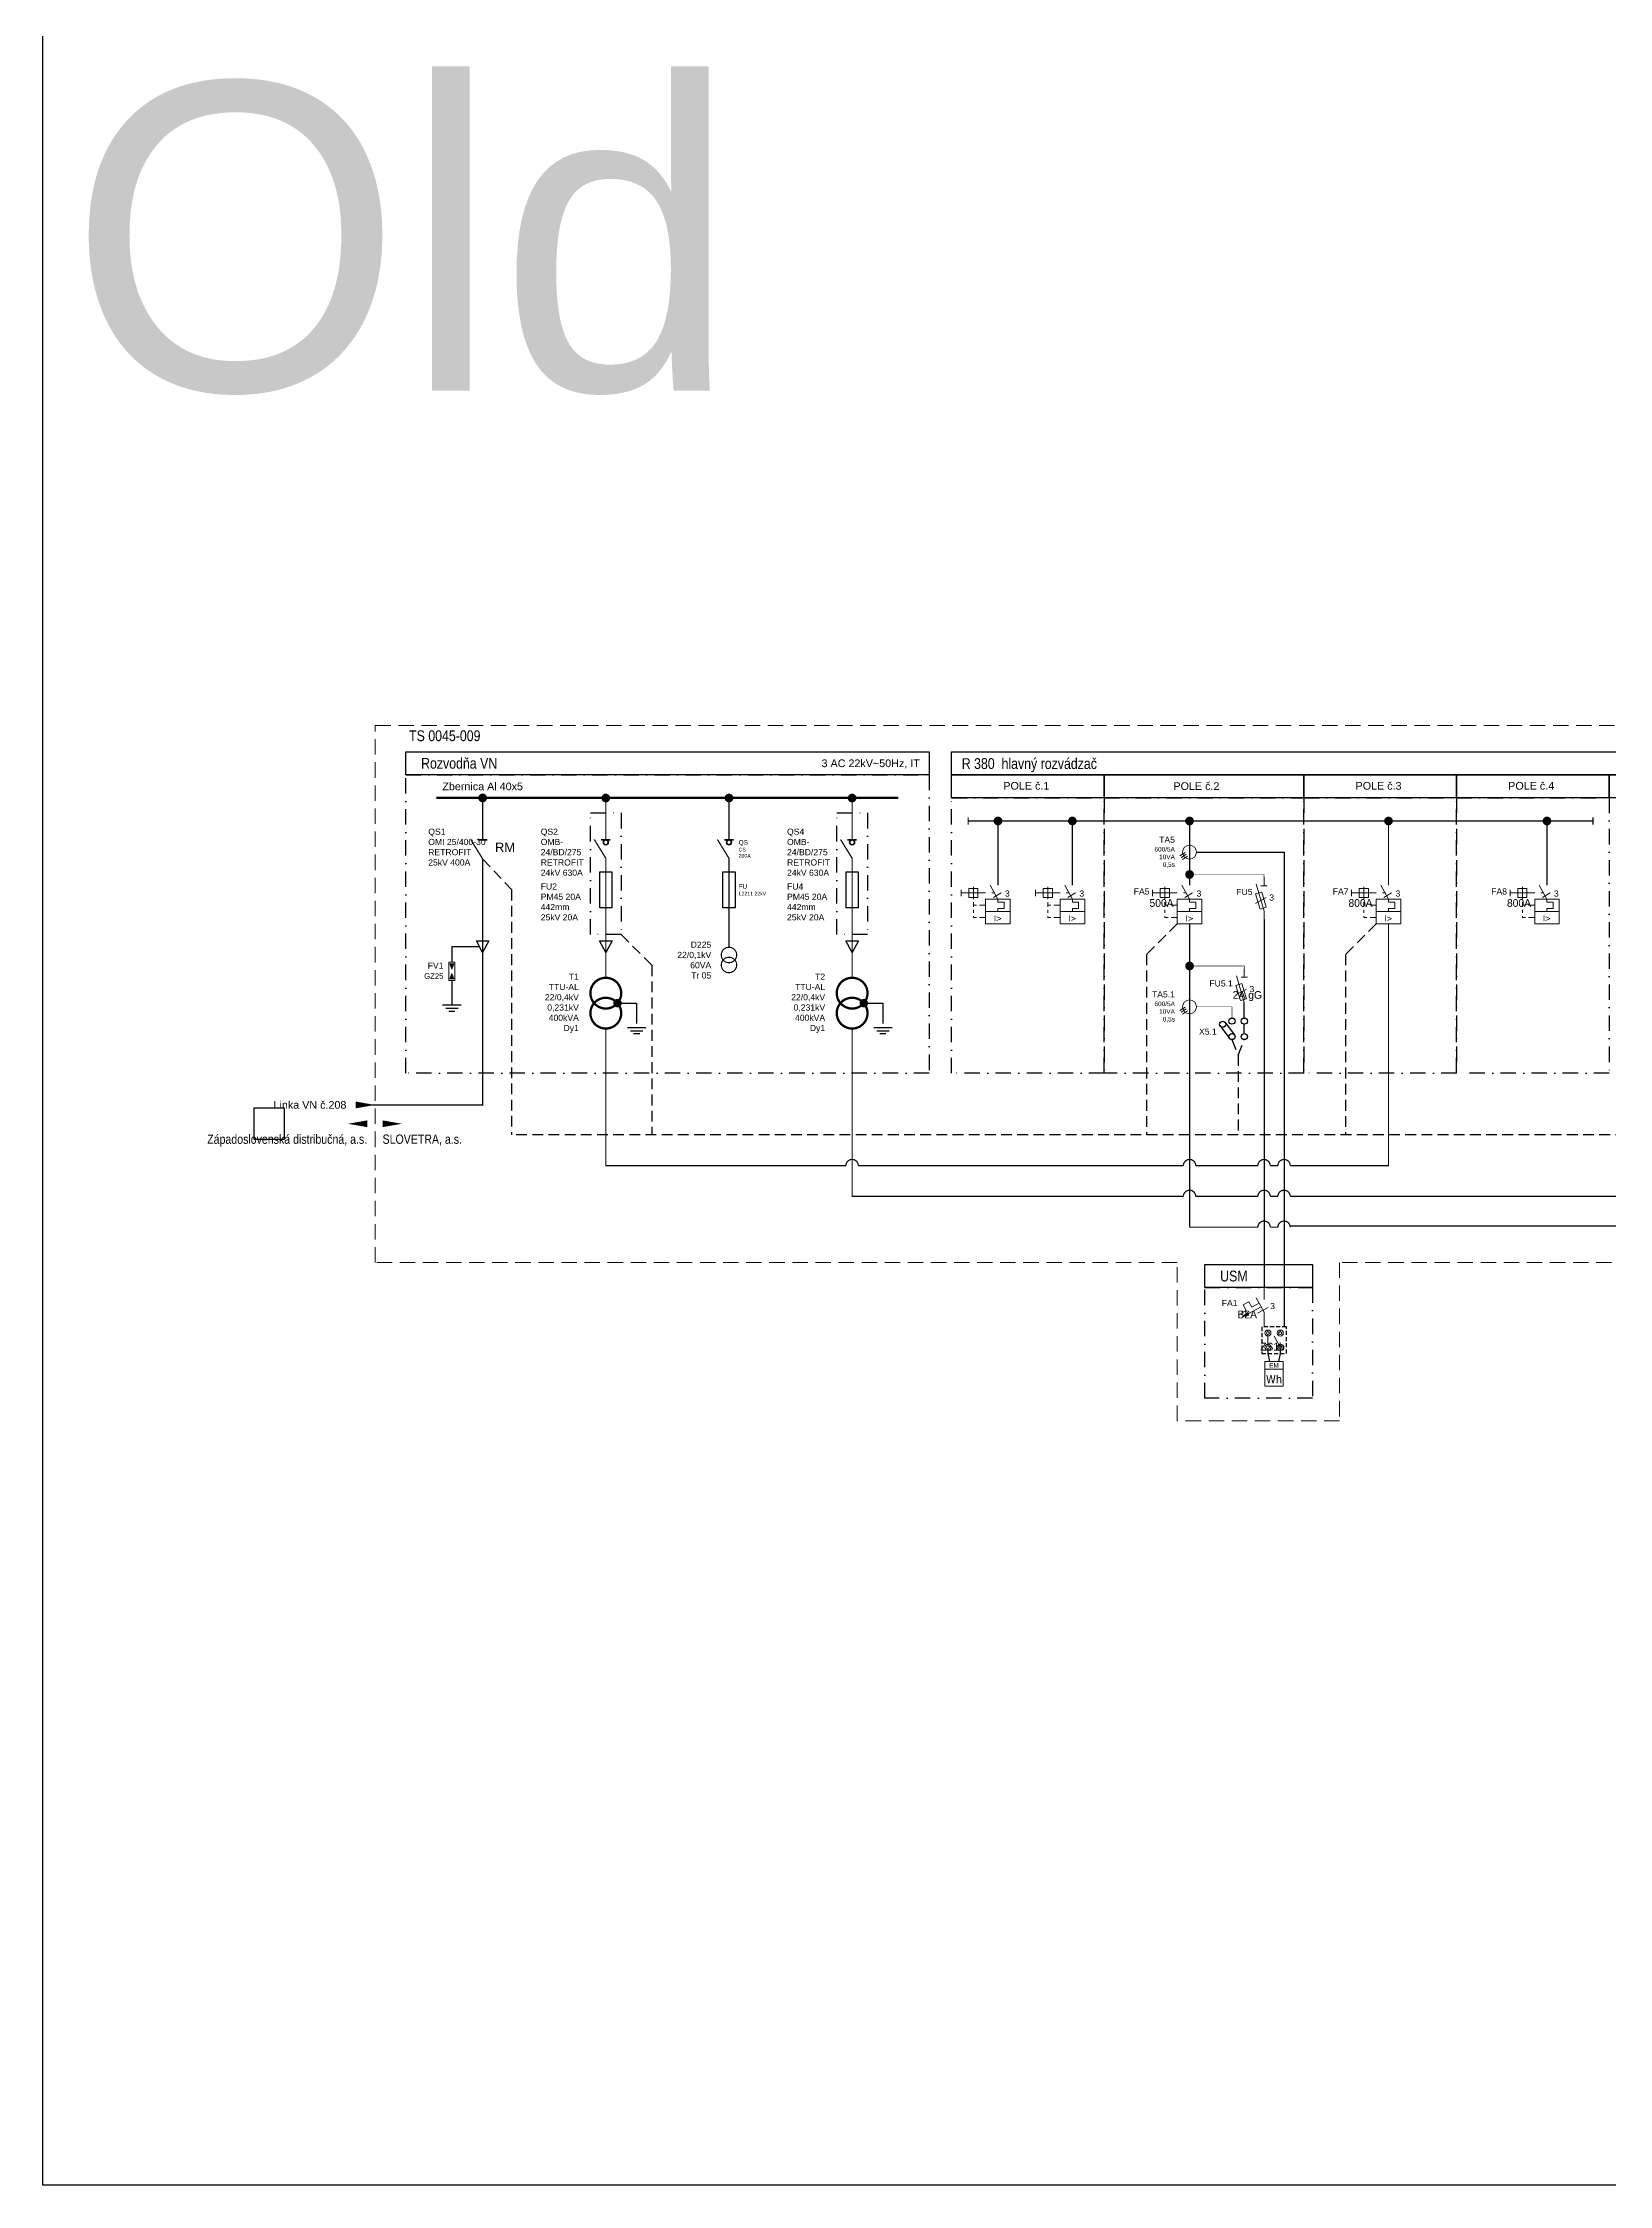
# Model space of a CAD drawing. Header units: millimetres. Extents: x -612 to 6794, y -5043 to 2163.
# Drawn here: x -435 to 74, y 755 to 1451 of the extents above; entities that cross this region are included whole.
import ezdxf
from ezdxf.enums import TextEntityAlignment as Align

# ---------------------------------------------------------------- set-up
doc = ezdxf.new("R2018")
doc.units = ezdxf.units.MM
doc.header["$MEASUREMENT"] = 0
for name, pattern in [('EPL_DASH2', [1, 0.66, -0.34]), ('EPL_DASHLONGDOT', [1, 0.66, -0.12, 0.1, -0.12]), ('S_DIVIDE', [8.5, 4, -1.5, 0, -1.5, 0, -1.5]), ('ČERCHOVANÁ', [1, 0.5, -0.25, 0, -0.25]), ('ČÁRKOVANÁ', [0.75, 0.5, -0.25])]:
    doc.linetypes.add(name, pattern=pattern)
doc.layers.get('Defpoints').update_dxf_attribs({"color": 250})
for name, color, linetype in [('10kV', 34, 'Continuous'), ('22kV', 34, 'Continuous'), ('400V', 7, 'Continuous'), ('Elektro rozvod NN', 7, 'S_DIVIDE'), ('ENV-Káble', 7, 'Continuous'), ('EV-Káble', 7, 'Continuous'), ('LEGRAND', 7, 'Continuous'), ('Pístroj_OZN', 230, 'Continuous'), ('RS', 40, 'Continuous')]:
    doc.layers.add(name, color=color, linetype=linetype)
doc.layers.add('EPLAN100', color=7, linetype='Continuous', lineweight=50)
doc.layers.add('Prístroj', color=7, linetype='Continuous', lineweight=13)
doc.styles.get("Standard").update_dxf_attribs({"font": 'arial.ttf'})
doc.styles.add('styl2', font='ARIALN.TTF', dxfattribs={"width": 0.85})
doc.styles.add('Tahoma', font='tahoma.ttf')

# ---------------------------------------------------------------- blocks, each defined once
blk = doc.blocks.new('Výkonový istič')
at = {"layer": 'Prístroj', "color": 0, "ltscale": 4}
for p, q in [((0, -3.5), (0, 0)), ((-12, -5), (-12, -7)), ((-12, -6), (-10.5, -6)), ((-10.5, -6), (-4, -6)), ((-8, -4), (-8, -8)), ((-2.5, -3.5), (0, -8)), ((-2, -6), (-1, -6)), ((-1.5, -7.5), (1, -6)), ((-8, -9), (-8, -10)), ((-8, -10), (-7, -10)), ((-8, -10), (-8, -10.5)), ((-8, -11.5), (-8, -12.5)), ((-8, -13.5), (-8, -14)), ((-6, -10), (-4, -10)), ((-7, -14), (-8, -14)), ((-6, -14), (-4, -14))]:
    blk.add_line(p, q, dxfattribs=at)
for points in [[(-9.5, -7.5), (-6.5, -7.5), (-6.5, -4.5), (-9.5, -4.5)], [(-4, -12), (4, -12), (4, -8), (-4, -8)], [(-4, -16), (4, -16), (4, -12), (-4, -12)]]:
    blk.add_lwpolyline(points, close=True, dxfattribs=at)
blk.add_lwpolyline([(0, -8), (0, -9), (2, -9), (2, -11), (0, -11), (0, -12)], dxfattribs=at)
at = {"lineweight": 30, "flags": 104}
blk.add_attdef('POPIS', text='', height=1.8, dxfattribs=at).set_placement((-13, -5), align=Align.TOP_RIGHT)
at = {"color": 0}
blk.add_attdef('POCET_POLOV', (2.26309, -7.17774), '', height=2, dxfattribs=at)
at = {"layer": 'Prístroj', "color": 0, "style": 'Tahoma'}
blk.add_text('I>', height=1.9629, dxfattribs=at).set_placement((0, -14.19629), align=Align.MIDDLE_CENTER)
at = {"layer": 'Pístroj_OZN'}
blk.add_attdef('OZNACENIE', text='', height=2, dxfattribs=at).set_placement((-13, -3.5), align=Align.RIGHT)
blk = doc.blocks.new('VN MTP')
at = {"layer": '10kV', "color": 0, "lineweight": 13}
for p, q in [((-3.13, -1.15), (-1.46, -0.06)), ((-2.72, -1.78), (-1.05, -0.68)), ((-2.31, -2.41), (-0.64, -1.31))]:
    blk.add_line(p, q, dxfattribs=at)
blk.add_circle((0, 0), 2.25, dxfattribs=at)
blk = doc.blocks.new('Poistkový odpojovač')
at = {"layer": 'Prístroj', "color": 0, "linetype": 'Continuous', "ltscale": 4}
for p, q in [((0, 0), (0, -2.75)), ((-2.73, -8.51), (0.7, -6.57)), ((-2.57, -2.23), (0, -10.97)), ((-1.03, -2.75), (1.03, -2.75)), ((0, -10.97), (0, -13.72))]:
    blk.add_line(p, q, dxfattribs=at)
blk.add_lwpolyline([(-1.27, -10.31), (0.71, -9.73), (-0.76, -4.8), (-2.73, -5.38)], close=True, dxfattribs=at)
at = {"color": 0}
blk.add_attdef('POCET_POLOV', text='', height=2, dxfattribs=at).set_placement((1.7, -6.57), align=Align.MIDDLE_LEFT)
at = {"lineweight": 30, "flags": 104}
blk.add_attdef('POPIS', text='', height=1.8, dxfattribs=at).set_placement((-3.73, -7.23), align=Align.TOP_RIGHT)
at = {"layer": 'Pístroj_OZN'}
blk.add_attdef('OZNACENIE', text='', height=2, dxfattribs=at).set_placement((-3.73, -5.73), align=Align.RIGHT)
blk = doc.blocks.new('Elektromer')
at = {"layer": 'Prístroj', "color": 0, "linetype": 'Continuous', "ltscale": 4}
blk.add_line((-3, -3.5), (3, -3.5), dxfattribs=at)
blk.add_lwpolyline([(-3, -9), (3, -9), (3, -1), (-3, -1)], close=True, dxfattribs=at)
at = {"lineweight": 30, "flags": 104}
blk.add_attdef('POPIS', text='', height=1.8, dxfattribs=at).set_placement((-4, -5), align=Align.TOP_RIGHT)
at = {"layer": 'Prístroj', "style": 'Tahoma'}
blk.add_text('Wh', height=2.72625, dxfattribs=at).set_placement((0, -6.772625), align=Align.MIDDLE_CENTER)
at = {"layer": 'Pístroj_OZN'}
blk.add_attdef('OZNACENIE', text='', height=2, dxfattribs=at).set_placement((-4, -3.5), align=Align.RIGHT)
blk = doc.blocks.new('Istič')
at = {"layer": 'Prístroj', "linetype": 'Continuous', "ltscale": 4}
blk.add_hatch(color=0, dxfattribs=at).paths.add_polyline_path([(-6.97, -9.55), (-5.41, -8.11), (-4.92, -9.02)], flags=0)
at = {"layer": 'Prístroj', "color": 0, "linetype": 'Continuous'}
for p, q in [((0, 0), (0, -3.89)), ((0, -8), (0, -12.8))]:
    blk.add_line(p, q, dxfattribs=at)
at = {"layer": 'Prístroj', "color": 0, "linetype": 'Continuous', "ltscale": 4}
for p, q in [((-6.8, -5.61), (-4.99, -4.62)), ((-5.81, -7.41), (-6.8, -5.61)), ((-0.96, -6.26), (-5.17, -8.57)), ((-4.99, -4.62), (-4, -6.42)), ((-1.6, -5.11), (-4, -6.42)), ((0, -8), (-2.57, -3.37)), ((-2.07, -8.37), (1.36, -6.43)), ((-7.61, -8.4), (-5.81, -7.41)), ((-6.97, -9.55), (-5.41, -8.11)), ((-4.92, -9.02), (-6.97, -9.55)), ((-6.97, -9.55), (-6.97, -9.55)), ((-5.41, -8.11), (-4.92, -9.02))]:
    blk.add_line(p, q, dxfattribs=at)
at = {"color": 0}
blk.add_attdef('POCET_POLOV', text='', height=2, dxfattribs=at).set_placement((2, -6), align=Align.MIDDLE_LEFT)
at = {"lineweight": 30, "flags": 104}
blk.add_attdef('POPIS', text='', height=1.8, dxfattribs=at).set_placement((-8.61, -7.5), align=Align.TOP_RIGHT)
at = {"layer": 'Pístroj_OZN'}
blk.add_attdef('OZNACENIE', text='', height=2, dxfattribs=at).set_placement((-8.61, -6), align=Align.RIGHT)
blk = doc.blocks.new('SS2')
at = {"layer": 'Prístroj', "color": 0, "ltscale": 4}
for p, q in [((0, 1), (0, 0.5)), ((0, -4.1), (0, -0.5)), ((0, -5.1), (0, -5.6))]:
    blk.add_line(p, q, dxfattribs=at)
at = {"layer": 'Prístroj', "color": 0}
for centre, radius in [((0, 0), 1), ((0, 0), 0.5), ((0, -4.6), 1), ((0, -4.6), 0.5)]:
    blk.add_circle(centre, radius, dxfattribs=at)
at = {"lineweight": 30, "flags": 104}
blk.add_attdef('POPIS', text='', height=1.8, dxfattribs=at).set_placement((-3.73, -2.93), align=Align.TOP_RIGHT)
at = {"layer": 'Pístroj_OZN'}
blk.add_attdef('OZNACENIE', text='', height=2, dxfattribs=at).set_placement((-3.73, -1.43), align=Align.RIGHT)
blk = doc.blocks.new('SS1')
at = {"layer": 'Prístroj', "color": 0, "ltscale": 4}
for p, q in [((0, 1), (0, 0.5)), ((-0.24, -4.16), (-2, -1)), ((0, -5.1), (0, -5.6))]:
    blk.add_line(p, q, dxfattribs=at)
at = {"layer": 'Prístroj', "color": 0}
for centre, radius in [((0, 0), 1), ((0, 0), 0.5), ((0, -4.6), 1), ((0, -4.6), 0.5)]:
    blk.add_circle(centre, radius, dxfattribs=at)
at = {"lineweight": 30, "flags": 104}
blk.add_attdef('POPIS', text='', height=1.8, dxfattribs=at).set_placement((-3.73, -2.93), align=Align.TOP_RIGHT)
blk.add_attdef('POCET_POLOV', text='', height=1.5).set_placement((1, -2.3), align=Align.MIDDLE_LEFT)
at = {"layer": 'Pístroj_OZN'}
blk.add_attdef('OZNACENIE', text='', height=2, dxfattribs=at).set_placement((-3.73, -1.43), align=Align.RIGHT)

msp = doc.modelspace()

# ---------------------------------------------------------------- hatches: boundary and pattern name
at = {"layer": 'Prístroj', "linetype": 'Continuous', "ltscale": 4}
for points in [[(-302.49, 1152.25), (-301.26, 1152.25), (-301.87, 1150.5)], [(-302.49, 1147.41), (-301.26, 1147.41), (-301.87, 1149.16)]]:
    msp.add_hatch(color=0, dxfattribs=at).paths.add_polyline_path(points, flags=0)

# ---------------------------------------------------------------- linework, layer by layer
msp.add_lwpolyline([(-434.71, 1459.16), (960.35, 1459.16), (960.35, 755.5), (-434.71, 755.5)], close=True)
for points in [[(-60.03, 1188.55), (-31.59, 1188.55), (-31.59, 1164.55)], [(-38.09, 1166.67), (-38.09, 1164.55)], [(-38.09, 1164.55), (-38.09, 1047.11)], [(-31.59, 1164.55), (-31.59, 1164.55), (-31.59, 1034.31)], [(-36.84, 1026.71), (-36.84, 1025.71), (-36.34, 1023.11)], [(-32.84, 1026.71), (-32.84, 1025.71), (-33.34, 1023.11)]]:
    msp.add_lwpolyline(points)
at = {"layer": '10kV', "color": 0, "ltscale": 5}
for points in [[(-316.87, 1221.19), (-146.87, 1221.19), (-146.87, 1213.69), (-316.87, 1213.69)], [(-139.55, 1221.19), (173.15, 1221.19), (173.15, 1213.69), (-139.55, 1213.69)], [(-139.55, 1213.69), (-89.98, 1213.69), (-89.98, 1206.19), (-139.55, 1206.19)], [(-89.98, 1213.69), (-25.16, 1213.69), (-25.16, 1206.19), (-89.98, 1206.19)], [(-25.16, 1213.69), (24.42, 1213.69), (24.42, 1206.19), (-25.16, 1206.19)], [(24.42, 1213.69), (73.99, 1213.69), (73.99, 1206.19), (24.42, 1206.19)], [(73.99, 1213.69), (123.57, 1213.69), (123.57, 1206.19), (73.99, 1206.19)], [(-57.34, 1054.61), (-22.34, 1054.61), (-22.34, 1047.11), (-57.34, 1047.11)]]:
    msp.add_lwpolyline(points, close=True, dxfattribs=at)
at = {"layer": '10kV', "color": 0, "linetype": 'ČERCHOVANÁ', "ltscale": 10}
for points in [[(-139.55, 1206.19), (-89.98, 1206.19), (-89.98, 1116.73), (-139.55, 1116.73)], [(-89.98, 1206.19), (-25.16, 1206.19), (-25.16, 1116.73), (-89.98, 1116.73)], [(-25.16, 1206.19), (24.42, 1206.19), (24.42, 1116.73), (-25.16, 1116.73)], [(24.42, 1206.19), (73.99, 1206.19), (73.99, 1116.73), (24.42, 1116.73)], [(-57.34, 1047.11), (-22.34, 1047.11), (-22.34, 1011.13), (-57.34, 1011.13)]]:
    msp.add_lwpolyline(points, close=True, dxfattribs=at)
at = {"layer": '22kV', "color": 230, "linetype": 'Continuous', "lineweight": 50}
for p, q in [((-293.34, 1192.62), (-290.41, 1192.62)), ((-253.34, 1192.55), (-250.41, 1192.55))]:
    msp.add_line(p, q, dxfattribs=at)
at = {"layer": '22kV', "linetype": 'Continuous', "lineweight": 50}
for p, q in [((-213.34, 1192.55), (-210.41, 1192.55)), ((-173.34, 1192.55), (-170.41, 1192.55))]:
    msp.add_line(p, q, dxfattribs=at)
at = {"layer": '22kV', "ltscale": 10}
for p, q in [((-293.92, 1159.72), (-289.83, 1159.72)), ((-291.87, 1155.95), (-293.92, 1159.72)), ((-289.83, 1159.72), (-291.87, 1155.95)), ((-253.92, 1159.72), (-249.83, 1159.72)), ((-251.87, 1155.95), (-253.92, 1159.72)), ((-249.83, 1159.72), (-251.87, 1155.95)), ((-173.92, 1159.72), (-169.83, 1159.72)), ((-171.87, 1155.95), (-173.92, 1159.72)), ((-169.83, 1159.72), (-171.87, 1155.95))]:
    msp.add_line(p, q, dxfattribs=at)
at = {"layer": '22kV', "color": 0, "linetype": 'ČERCHOVANÁ', "ltscale": 10}
for points in [[(-316.87, 1213.69), (-146.87, 1213.69), (-146.87, 1116.73), (-316.87, 1116.73)], [(-256.87, 1201.3), (-246.87, 1201.3), (-246.87, 1161.78), (-256.87, 1161.78)], [(-176.87, 1201.3), (-166.87, 1201.3), (-166.87, 1161.78), (-176.87, 1161.78)]]:
    msp.add_lwpolyline(points, close=True, dxfattribs=at)
at = {"layer": '22kV', "const_width": 0.8}
for points in [[(-306.87, 1206.19), (-271.87, 1206.19)], [(-271.87, 1206.19), (-231.87, 1206.19)], [(-231.87, 1206.19), (-191.87, 1206.19)], [(-191.87, 1206.19), (-156.87, 1206.19)]]:
    msp.add_lwpolyline(points, dxfattribs=at)
at = {"layer": '22kV', "const_width": 1.29}
for points in [[(-291.1, 1206.19, 1), (-292.64, 1206.19, 1), (-291.1, 1206.19, 0.272597)], [(-251.1, 1206.15, 1), (-252.64, 1206.15, 1), (-251.1, 1206.15, 0.272597)], [(-211.1, 1206.15, 1), (-212.64, 1206.15, 1), (-211.1, 1206.15, 0.272597)], [(-171.1, 1206.15, 1), (-172.64, 1206.15, 1), (-171.1, 1206.15, 0.272597)]]:
    msp.add_lwpolyline(points, format="xyb", dxfattribs=at)
at = {"layer": '22kV', "const_width": 0.4, "flags": 128}
for points in [[(-291.87, 1196.37), (-291.87, 1206.22)], [(-251.87, 1192.55), (-251.87, 1206.15)], [(-251.87, 1196.3), (-251.87, 1206.15)], [(-211.87, 1192.55), (-211.87, 1206.15)], [(-171.87, 1196.3), (-171.87, 1206.15)], [(-215.62, 1192.67), (-211.87, 1186.58), (-211.87, 1157.66)], [(-211.87, 1196.3), (-211.87, 1192.55)], [(-175.62, 1192.67), (-171.87, 1186.58), (-171.87, 1181.3)], [(-171.87, 1196.3), (-171.87, 1192.55)], [(-291.87, 1181.08), (-291.87, 1106.44), (-333.12, 1106.44)], [(-171.87, 1181.3), (-171.87, 1170.53)], [(-251.87, 1147.76), (-251.87, 1170.53)], [(-171.87, 1147.76), (-171.87, 1170.53)]]:
    msp.add_lwpolyline(points, dxfattribs=at)
at = {"layer": '22kV', "color": 230, "const_width": 0.4, "flags": 128}
for points in [[(-295.62, 1192.46), (-291.87, 1186.37), (-291.87, 1181.08)], [(-291.87, 1196.37), (-291.87, 1192.62)], [(-255.62, 1192.67), (-251.87, 1186.58), (-251.87, 1181.3)], [(-251.87, 1196.3), (-251.87, 1192.55)], [(-251.87, 1181.3), (-251.87, 1170.53)]]:
    msp.add_lwpolyline(points, dxfattribs=at)
at = {"layer": '22kV', "color": 230, "lineweight": -3, "ltscale": 10}
msp.add_lwpolyline([(-253.85, 1182.16), (-249.89, 1182.16), (-249.89, 1170.53), (-253.85, 1170.53)], close=True, dxfattribs=at)
at = {"layer": '22kV', "lineweight": -3, "ltscale": 10}
for points in [[(-213.85, 1182.16), (-209.89, 1182.16), (-209.89, 1170.53), (-213.85, 1170.53)], [(-173.85, 1182.16), (-169.89, 1182.16), (-169.89, 1170.53), (-173.85, 1170.53)]]:
    msp.add_lwpolyline(points, close=True, dxfattribs=at)
at = {"layer": '22kV'}
msp.add_lwpolyline([(-292.9, 1157.83), (-301.87, 1157.83), (-301.87, 1152.83)], dxfattribs=at)
at = {"layer": '22kV', "flags": 128}
for points, const_width in [([(-214.37, 1155.16, 1), (-209.37, 1155.16, 1), (-214.37, 1155.16, -1)], 0.375), ([(-256.87, 1142.76, 1), (-246.87, 1142.76, 1), (-256.87, 1142.76, -1)], 0.75), ([(-176.87, 1142.76, 1), (-166.87, 1142.76, 1), (-176.87, 1142.76, -1)], 0.75)]:
    msp.add_lwpolyline(points, format="xyb", dxfattribs=dict(at, const_width=const_width))
at = {"layer": '22kV', "color": 0, "linetype": 'EPL_DASH2', "ltscale": 2}
msp.add_lwpolyline([(-30.84, 1034.31), (-38.84, 1034.31), (-38.84, 1025.71), (-30.84, 1025.71)], close=True, dxfattribs=at)
at = {"layer": '22kV', "color": 230, "linetype": 'Continuous', "lineweight": 50}
msp.add_circle((-251.87, 1191.75), 0.8, dxfattribs=at)
at = {"layer": '22kV', "linetype": 'Continuous', "lineweight": 50}
for centre in [(-211.87, 1191.75), (-171.87, 1191.75)]:
    msp.add_circle(centre, 0.8, dxfattribs=at)
at = {"layer": '22kV', "color": 0}
msp.add_solid([(-333.12, 1105.35), (-326.87, 1106.44), (-333.12, 1107.54), (-326.87, 1106.44)], dxfattribs=at)
at = {"layer": '22kV', "color": 251}
for points in [[(-329.37, 1101.42), (-335.62, 1100.32), (-329.37, 1099.23), (-335.62, 1100.32)], [(-324.37, 1101.42), (-318.12, 1100.32), (-324.37, 1099.23), (-318.12, 1100.32)]]:
    msp.add_solid(points, dxfattribs=at)
at = {"layer": '400V', "color": 94, "true_color": 0x00a800}
for p, q in [((-301.87, 1146.83), (-301.87, 1138.83)), ((-298.87, 1138.83), (-304.87, 1138.83)), ((-303.87, 1137.83), (-299.87, 1137.83)), ((-300.87, 1136.83), (-302.87, 1136.83)), ((-238.87, 1131.51), (-244.87, 1131.51)), ((-243.87, 1130.51), (-239.87, 1130.51)), ((-240.87, 1129.51), (-242.87, 1129.51)), ((-158.87, 1131.51), (-164.87, 1131.51)), ((-163.87, 1130.51), (-159.87, 1130.51)), ((-160.87, 1129.51), (-162.87, 1129.51))]:
    msp.add_line(p, q, dxfattribs=at)
at = {"layer": '400V', "flags": 128}
for points, const_width in [([(-134.19, 1197.52), (-134.19, 1199.86), (-134.19, 1199.86)], 0.4), ([(-134.19, 1198.69), (68.75, 1198.69)], 0.4), ([(-62.28, 1177.8), (-62.28, 1198.69)], 0.4), ([(2.34, 1177.8), (2.34, 1198.69)], 0.4), ([(53.81, 1177.8), (53.81, 1198.69)], 0.4), ([(68.75, 1197.52), (68.75, 1199.86), (68.75, 1199.86)], 0.4), ([(-62.28, 1181.3), (-38.09, 1181.3), (-38.09, 1177.64)], 0.2), ([(-62.28, 1066.73), (-62.28, 1165.3), (-62.28, 1165.3)], 0.4), ([(-29.59, 1076.73), (155.27, 1076.73), (155.27, 1165.3)], 0.4), ([(-29.59, 1086.73), (2.34, 1086.73), (2.34, 1165.3)], 0.4), ([(-62.28, 1151.58), (-44.51, 1151.58), (-44.51, 1147.92)], 0.2), ([(-60.03, 1138.32), (-48.51, 1138.32), (-48.51, 1134.66)], 0.2), ([(-251.87, 1131.26), (-251.87, 1086.73), (-173.87, 1086.73)], 0.4), ([(-171.87, 1131.26), (-171.87, 1076.73), (-64.28, 1076.73)], 0.4), ([(-169.87, 1086.73), (-64.28, 1086.73), (-64.28, 1086.73)], 0.4), ([(-60.28, 1086.73), (-40.09, 1086.73), (-40.09, 1086.73)], 0.4), ([(-36.09, 1086.73), (-33.59, 1086.73), (-33.59, 1086.73)], 0.4), ([(-60.28, 1076.73), (-40.09, 1076.73), (-40.09, 1076.73)], 0.4), ([(-36.09, 1076.73), (-33.59, 1076.73), (-33.59, 1076.73)], 0.4), ([(-62.28, 1066.73), (-40.09, 1066.73), (-40.09, 1066.73)], 0.4), ([(-36.09, 1066.73), (-33.59, 1066.73), (-33.59, 1066.73)], 0.4), ([(294.45, 1067.09), (-29.62, 1067.09), (-29.62, 1067.09)], 0.4)]:
    msp.add_lwpolyline(points, dxfattribs=dict(at, const_width=const_width))
at = {"layer": '400V', "color": 252, "const_width": 1.29}
for points in [[(-123.73, 1198.69, 1), (-125.27, 1198.69, 1), (-123.73, 1198.69, 0.272597)], [(-99.57, 1198.69, 1), (-101.1, 1198.69, 1), (-99.57, 1198.69, 0.272597)]]:
    msp.add_lwpolyline(points, format="xyb", dxfattribs=at)
at = {"layer": '400V', "color": 252, "const_width": 0.4, "flags": 128}
for points in [[(-124.5, 1177.8), (-124.5, 1198.69)], [(-100.33, 1177.8), (-100.33, 1198.69)]]:
    msp.add_lwpolyline(points, dxfattribs=at)
at = {"layer": '400V', "const_width": 1.29}
for points in [[(-61.51, 1198.69, 1), (-63.05, 1198.69, 1), (-61.51, 1198.69, 0.272597)], [(3.11, 1198.69, 1), (1.57, 1198.69, 1), (3.11, 1198.69, 0.272597)], [(54.57, 1198.69, 1), (53.04, 1198.69, 1), (54.57, 1198.69, 0.272597)], [(-61.51, 1181.3, 1), (-63.05, 1181.3, 1), (-61.51, 1181.3, 0.272597)], [(-61.51, 1151.58, 1), (-63.05, 1151.58, 1), (-61.51, 1151.58, 0.272597)]]:
    msp.add_lwpolyline(points, format="xyb", dxfattribs=at)
at = {"layer": '400V', "flags": 128}
for points, const_width in [([(-214.37, 1151.91, 1), (-209.37, 1151.91, 1), (-214.37, 1151.91, -1)], 0.375), ([(-256.87, 1136.26, 1), (-246.87, 1136.26, 1), (-256.87, 1136.26, -1)], 0.75), ([(-176.87, 1136.26, 1), (-166.87, 1136.26, 1), (-176.87, 1136.26, -1)], 0.75), ([(-173.87, 1086.73, -1), (-169.87, 1086.73)], 0.4), ([(-64.28, 1086.73, -1), (-60.28, 1086.73)], 0.4), ([(-40.09, 1086.73, -1), (-36.09, 1086.73)], 0.4), ([(-40.09, 1086.73, -1), (-36.09, 1086.73)], 0.4), ([(-33.59, 1086.73, -1), (-29.59, 1086.73)], 0.4), ([(-64.28, 1076.73, -1), (-60.28, 1076.73)], 0.4), ([(-40.09, 1076.73, -1), (-36.09, 1076.73)], 0.4), ([(-40.09, 1076.73, -1), (-36.09, 1076.73)], 0.4), ([(-33.59, 1076.73, -1), (-29.59, 1076.73)], 0.4), ([(-40.09, 1066.73, -1), (-36.09, 1066.73)], 0.4), ([(-40.09, 1066.73, -1), (-36.09, 1066.73)], 0.4), ([(-33.59, 1066.73, -1), (-29.59, 1066.73)], 0.4)]:
    msp.add_lwpolyline(points, format="xyb", dxfattribs=dict(at, const_width=const_width))
at = {"layer": '400V', "color": 94, "true_color": 0x00a800, "const_width": 1.29}
for points in [[(-247.34, 1139.51, 1), (-248.8, 1139.51, 1), (-247.34, 1139.51, 0.272597)], [(-167.34, 1139.51, 1), (-168.8, 1139.51, 1), (-167.34, 1139.51, 0.272597)]]:
    msp.add_lwpolyline(points, format="xyb", dxfattribs=at)
at = {"layer": 'Defpoints'}
msp.add_lwpolyline([(-366.19, 1095.35), (-356.19, 1095.35), (-356.19, 1105.35), (-366.19, 1105.35)], close=True, dxfattribs=at)
at = {"layer": 'EPLAN100', "color": 94, "linetype": 'EPL_DASHLONGDOT', "lineweight": 30, "ltscale": 10, "true_color": 0x00a800}
for points in [[(-248.07, 1139.51), (-241.87, 1139.51), (-241.87, 1131.51)], [(-168.07, 1139.51), (-161.87, 1139.51), (-161.87, 1131.51)]]:
    msp.add_lwpolyline(points, dxfattribs=at)
at = {"layer": 'EV-Káble'}
msp.add_line((-44.51, 1134.66), (-44.51, 1139.69), dxfattribs=at)
at = {"layer": 'EV-Káble', "color": 230}
msp.add_line((-44.51, 1129.66), (-44.51, 1132.66), dxfattribs=at)
at = {"layer": 'LEGRAND', "color": 230}
for p, q in [((-52.46, 1132.26), (-49.46, 1128.26)), ((-50.71, 1133.26), (-47.71, 1129.26))]:
    msp.add_line(p, q, dxfattribs=at)
for centre in [(-48.51, 1133.66), (-44.51, 1133.66), (-51.51, 1132.66), (-48.51, 1128.66), (-44.51, 1128.66)]:
    msp.add_circle(centre, 1, dxfattribs=at)
at = {"layer": 'Prístroj', "color": 253, "linetype": 'ČÁRKOVANÁ', "ltscale": 10}
msp.add_lwpolyline([(-326.73, 1229.72), (247.27, 1229.72), (247.27, 1055.26), (-13.56, 1055.26), (-13.56, 1003.79), (-66.27, 1003.79), (-66.27, 1055.26), (-326.73, 1055.26)], close=True, dxfattribs=at)
at = {"layer": 'Prístroj', "color": 0, "linetype": 'Continuous', "ltscale": 4}
for points in [[(-302.87, 1146.83), (-300.87, 1146.83), (-300.87, 1152.83), (-302.87, 1152.83)], [(-302.49, 1152.25), (-301.26, 1152.25), (-301.87, 1150.5)], [(-302.49, 1147.41), (-301.26, 1147.41), (-301.87, 1149.16)]]:
    msp.add_lwpolyline(points, close=True, dxfattribs=at)
at = {"layer": 'RS', "linetype": 'ČÁRKOVANÁ', "ltscale": 7}
for points in [[(-291.87, 1186.37), (-282.48, 1176.39), (-282.48, 1096.73)], [(-66.28, 1165.3), (-76.26, 1155.33), (-76.26, 1096.73)], [(-1.66, 1165.3), (-11.63, 1155.33), (-11.63, 1096.73)], [(-246.87, 1161.78), (-236.9, 1151.81), (-236.9, 1096.73)], [(-48.51, 1127.66), (-46.51, 1122.66), (-44.51, 1127.66)], [(-46.51, 1122.66), (-46.51, 1096.73)], [(462.78, 1096.73), (-282.48, 1096.73), (-282.48, 1096.73)]]:
    msp.add_lwpolyline(points, dxfattribs=at)

# ---------------------------------------------------------------- block references
ref = msp.add_blockref('SS2', (-36.84, 1032.31))
lines = msp.add_mtext('ZS1b', dxfattribs={"color": 0, "insert": (-39.34, 1029.16), "char_height": 2.5, "attachment_point": 1})
ref.add_attrib('POPIS', '', (-39.34, 1029.16), dxfattribs={"flags": 104}).embed_mtext(lines)
at = {"layer": '22kV', "color": 0, "lineweight": -3}
msp.add_blockref('VN MTP', (-62.28, 1188.55), dxfattribs=at)
at = {"layer": '22kV', "color": 230, "lineweight": -3}
msp.add_blockref('VN MTP', (-62.28, 1138.32), dxfattribs=at)
at = {"layer": 'EV-Káble', "color": 0, "lineweight": 30}
msp.add_blockref('SS1', (-32.84, 1032.31), dxfattribs=at)
at = {"layer": 'Prístroj', "color": 252}
ref = msp.add_blockref('Výkonový istič', (-124.5, 1181.3), dxfattribs=at)
ref.add_attrib('POCET_POLOV', '3', (-122.23, 1174.12), dxfattribs={"layer": '0', "color": 252, "height": 2})
ref = msp.add_blockref('Výkonový istič', (-100.33, 1181.3), dxfattribs=at)
ref.add_attrib('POCET_POLOV', '3', (-98.07, 1174.12), dxfattribs={"layer": '0', "color": 252, "height": 2})
at = {"layer": 'Prístroj'}
ref = msp.add_blockref('Výkonový istič', (-62.28, 1181.3), dxfattribs=at)
ref.add_attrib('POCET_POLOV', '3', (-60.02, 1174.12), dxfattribs={"layer": '0', "height": 2})
ref.add_attrib('OZNACENIE', 'FA5', dxfattribs={"layer": 'Pístroj_OZN', "height": 2}).set_placement((-75.28, 1174.8), align=Align.RIGHT)
lines = msp.add_mtext('500A', dxfattribs={"layer": '0', "insert": (-75.28, 1173.3), "char_height": 2.5, "attachment_point": 1})
ref.add_attrib('POPIS', '', (-75.28, 1173.3), dxfattribs={"flags": 104}).embed_mtext(lines)
ref = msp.add_blockref('Poistkový odpojovač', (-38.09, 1180.39), dxfattribs=at)
ref.add_attrib('POCET_POLOV', '3', dxfattribs={"layer": '0', "color": 0, "height": 2}).set_placement((-36.38, 1173.81), align=Align.MIDDLE_LEFT)
ref.add_attrib('OZNACENIE', 'FU5', dxfattribs={"layer": 'Pístroj_OZN', "height": 2}).set_placement((-41.82, 1174.65), align=Align.RIGHT)
ref = msp.add_blockref('Výkonový istič', (2.34, 1181.3), dxfattribs=at)
ref.add_attrib('POCET_POLOV', '3', (4.6, 1174.12), dxfattribs={"layer": '0', "height": 2})
ref.add_attrib('OZNACENIE', 'FA7', dxfattribs={"layer": 'Pístroj_OZN', "height": 2}).set_placement((-10.66, 1174.8), align=Align.RIGHT)
lines = msp.add_mtext('800A', dxfattribs={"layer": '0', "insert": (-10.66, 1173.3), "char_height": 2.5, "attachment_point": 1})
ref.add_attrib('POPIS', '', (-10.66, 1173.3), dxfattribs={"flags": 104}).embed_mtext(lines)
ref = msp.add_blockref('Výkonový istič', (53.81, 1181.3), dxfattribs=at)
ref.add_attrib('POCET_POLOV', '3', (56.07, 1174.12), dxfattribs={"layer": '0', "height": 2})
ref.add_attrib('OZNACENIE', 'FA8', dxfattribs={"layer": 'Pístroj_OZN', "color": 0, "height": 2}).set_placement((40.81, 1174.8), align=Align.RIGHT)
lines = msp.add_mtext('800A', dxfattribs={"layer": '0', "insert": (40.81, 1173.3), "char_height": 2.5, "attachment_point": 1})
ref.add_attrib('POPIS', '', (40.81, 1173.3), dxfattribs={"flags": 104}).embed_mtext(lines)
at = {"layer": 'Prístroj', "color": 230}
ref = msp.add_blockref('Poistkový odpojovač', (-44.51, 1150.67), dxfattribs=at)
ref.add_attrib('POCET_POLOV', '3', dxfattribs={"layer": '0', "color": 0, "height": 2}).set_placement((-42.8, 1144.1), align=Align.MIDDLE_LEFT)
ref.add_attrib('OZNACENIE', 'FU5.1', dxfattribs={"layer": 'Pístroj_OZN', "height": 2}).set_placement((-48.24, 1144.93), align=Align.RIGHT)
lines = msp.add_mtext('2A gG', dxfattribs={"layer": '0', "insert": (-48.24, 1143.43), "char_height": 2.5, "attachment_point": 1})
ref.add_attrib('POPIS', '', (-48.24, 1143.43), dxfattribs={"flags": 104}).embed_mtext(lines)
at = {"layer": 'Prístroj'}
ref = msp.add_blockref('Istič', (-38.09, 1047.11), dxfattribs=at)
ref.add_attrib('POCET_POLOV', '3', dxfattribs={"layer": '0', "color": 0, "height": 2}).set_placement((-36.09, 1041.11), align=Align.MIDDLE_LEFT)
ref.add_attrib('OZNACENIE', 'FA1', dxfattribs={"layer": 'Pístroj_OZN', "height": 2}).set_placement((-46.7, 1041.11), align=Align.RIGHT)
lines = msp.add_mtext('B2A', dxfattribs={"layer": '0', "insert": (-46.7, 1039.61), "char_height": 2.5, "attachment_point": 1})
ref.add_attrib('POPIS', '', (-46.7, 1039.61), dxfattribs={"flags": 104}).embed_mtext(lines)
ref = msp.add_blockref('Elektromer', (-34.84, 1024.11), dxfattribs=at)
ref.add_attrib('OZNACENIE', 'EM', dxfattribs={"layer": 'Pístroj_OZN', "height": 1.5}).set_placement((-34.84, 1021.83), align=Align.MIDDLE_CENTER)

# ---------------------------------------------------------------- texts
at = {"insert": (-426.42, 1438.51), "char_height": 100, "attachment_point": 1}
msp.add_mtext_dynamic_manual_height_columns('Old', width=536.8532, gutter_width=10, heights=[0], dxfattribs=at)
at = {"lineweight": 30, "flags": 104}
msp.add_attdef('GZ25', text='GZ 25', height=1.8, dxfattribs=at).set_placement((-304.59, 1149.21), align=Align.TOP_RIGHT)
at = {"layer": '22kV', "color": 0, "style": 'styl2'}
for s, p in [('TS 0045-009', (-315.76, 1226.38)), ('Rozvodňa VN', (-311.87, 1217.44)), ('R 380  hlavný rozvádzač', (-136.27, 1217.35)), ('USM', (-52.34, 1050.86))]:
    msp.add_text(s, height=3.5, dxfattribs=at).set_placement(p, align=Align.MIDDLE_LEFT)
at = {"layer": '22kV', "color": 0}
for s, p in [('Zbernica Al 40x5', (-291.87, 1209.94)), ('POLE č.1', (-115.29, 1210.12)), ('POLE č.2', (-60.05, 1210.02)), ('POLE č.3', (-0.89, 1210.12)), ('POLE č.4', (48.69, 1210.12))]:
    msp.add_text(s, height=2.5, dxfattribs=at).set_placement(p, align=Align.MIDDLE_CENTER)
at = {"layer": '22kV', "color": 230, "linetype": 'Continuous'}
for s, insert, char_height, width, attachment_point in [('\\pxql;QS2{\\C6;\\P\\C0;OMB-\\P24/BD/275\\PRETROFIT\\P24kV 630A}', (-273.01, 1196.22), 2, 15.1698, 1), ('{\\H1.33333x;TA5.1\\P\\H0.75x;\\C0;600/5A\\P\\pxqr;10VA\\P0,5s}', (-67.03, 1138.32), 1.5, 7.6586, 6)]:
    msp.add_mtext(s, dxfattribs=dict(at, insert=insert, char_height=char_height, width=width, attachment_point=attachment_point))
at = {"layer": '22kV', "linetype": 'Continuous'}
for s, insert, char_height, width, attachment_point in [('\\pxql;{\\C0;QS\\C6;\\P\\H0.8x;\\C0;CS\\P200A}', (-208.73, 1189.63), 1.5, 12.6459, 4), ('\\pxqr;{\\H1.33333x;\\C0;TA5\\P\\H0.75x;600/5A\\P\\H1x;10VA\\P0,5s}', (-67.03, 1188.55), 1.5, 7.6586, 6), ('\\pxql;{\\C0;FU\\C230;\\P\\H0.8x;\\C0;L2211 22kV}', (-208.73, 1176.34), 1.5, 11.7762, 4), ('\\pxqr;{\\C0;D225\\C230;\\P\\C0;22/0,1kV\\P60VA\\PTr 05}', (-217.63, 1153.49), 2, 7.6586, 6), ('{\\C0;T1\\C230;\\P\\pxqr;\\C0;TTU-AL\\P22/0,4kV\\P0,231kV\\P400kVA\\PDy1}', (-260.63, 1139.46), 2, 7.6586, 6), ('\\pxqr;{\\C0;T2\\C230;\\P\\C0;TTU-AL\\P22/0,4kV\\P0,231kV\\P400kVA\\PDy1}', (-180.63, 1139.46), 2, 7.6586, 6), ('\\pxqr;{\\H1.33333x;\\C230;X5.1}', (-53.46, 1130.26), 1.5, 7.6586, 6)]:
    msp.add_mtext(s, dxfattribs=dict(at, insert=insert, char_height=char_height, width=width, attachment_point=attachment_point))
at = {"layer": '22kV', "color": 0, "linetype": 'Continuous'}
for s, insert, char_height, width, attachment_point in [('\\pxql;{\\C0;QS4\\C6;\\P\\C0;OMB-\\P24/BD/275\\PRETROFIT\\P24kV 630A}', (-193.01, 1196.22), 2, 15.1698, 1), ('Linka VN č.208', (-336.12, 1106.44), 2.5, 41.8283, 6)]:
    msp.add_mtext(s, dxfattribs=dict(at, insert=insert, char_height=char_height, width=width, attachment_point=attachment_point))
at = {"layer": '400V', "color": 251, "lineweight": 13}
msp.add_text('3 AC 22kV~50Hz, IT', height=2.5, dxfattribs=at).set_placement((-149.87, 1217.44), align=Align.MIDDLE_RIGHT)
at = {"layer": '400V', "color": 251, "style": 'styl2'}
msp.add_text('Západoslovenská distribučná, a.s.', height=3, dxfattribs=at).set_placement((-329.37, 1095.32), align=Align.MIDDLE_RIGHT)
msp.add_text('SLOVETRA, a.s.', height=3, dxfattribs=at).set_placement((-324.37, 1095.32), align=Align.MIDDLE_LEFT)
at = {"layer": '400V', "linetype": 'Continuous', "insert": (-284.59, 1190.13), "char_height": 3, "width": 13.7015, "attachment_point": 5}
msp.add_mtext('{\\C1;RM}', dxfattribs=at)
at = {"layer": 'Elektro rozvod NN', "color": 230, "linetype": 'Continuous', "insert": (-273.01, 1178.41), "char_height": 2, "width": 13.8293, "attachment_point": 1}
msp.add_mtext('\\pxql;FU2\\P{\\C0;PM45 20A\\P442mm\\P25kV 20A}', dxfattribs=at)
at = {"layer": 'Elektro rozvod NN', "color": 0, "linetype": 'Continuous', "insert": (-193.01, 1178.41), "char_height": 2, "width": 13.8293, "attachment_point": 1}
msp.add_mtext('\\pxql;FU4\\P{\\C0;PM45 20A\\P442mm\\P25kV 20A}', dxfattribs=at)
at = {"layer": 'ENV-Káble', "color": 230, "linetype": 'Continuous', "insert": (-309.54, 1196.22), "char_height": 2, "width": 17.6632, "attachment_point": 1}
msp.add_mtext('\\pxql;QS1\\P{\\C0;OMI 25/400-30\\PRETROFIT\\P25kV 400A}', dxfattribs=at)
at = {"layer": 'Pístroj_OZN', "color": 0}
msp.add_attdef('FV1', text='QF', height=2, dxfattribs=at).set_placement((-304.59, 1150.71), align=Align.RIGHT)

doc.saveas('drawing.dxf')
